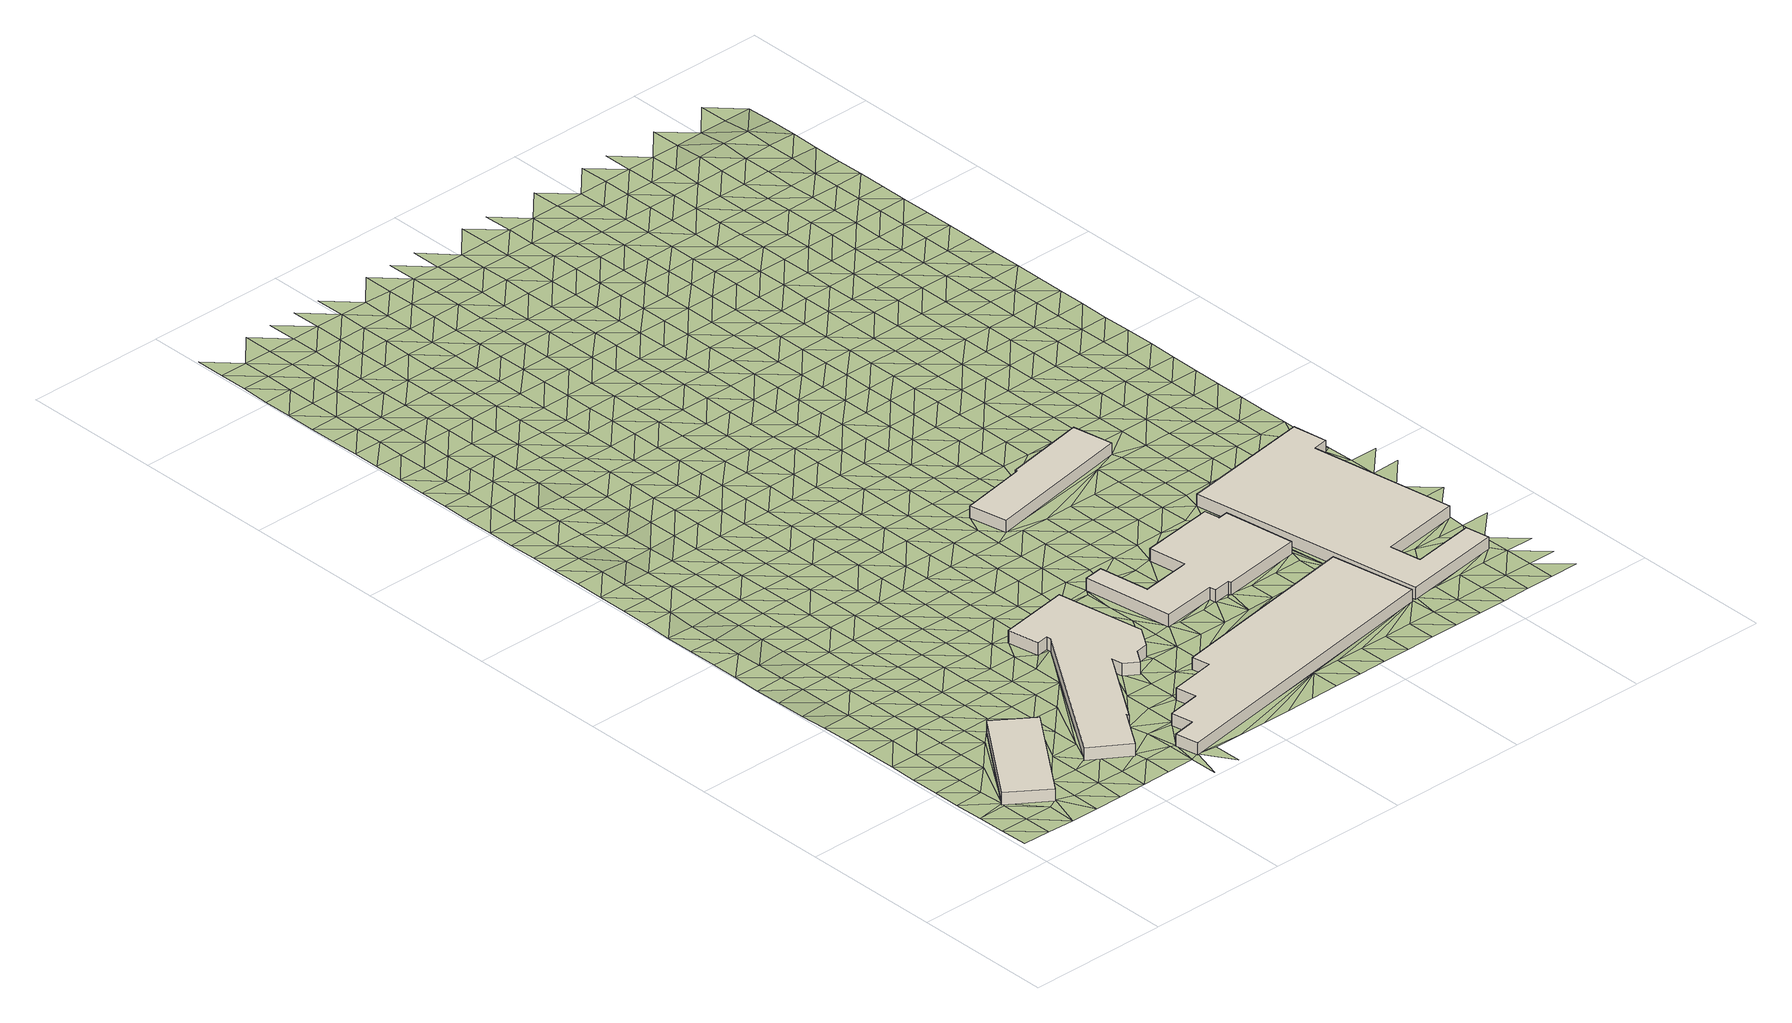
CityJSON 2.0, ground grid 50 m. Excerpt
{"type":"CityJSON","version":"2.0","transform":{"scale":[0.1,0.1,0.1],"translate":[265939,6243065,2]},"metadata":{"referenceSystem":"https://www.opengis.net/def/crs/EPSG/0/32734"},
"CityObjects":{
"building1":{"type":"Building","attributes":{"building":"industrial","building:levels":"1","footprint":{"type":"Polygon"},"plus_code":"C7XCX9XV+X3V","ground_height":3.49,"building_height":4.1,"roof_height":7.59},"geometry":[{"type":"Solid","lod":"1","boundaries":[[[[0,1,2,3]],[[1,4,5,2]],[[4,6,7,5]],[[6,0,3,7]],[[3,2,5,7]],[[6,4,1,0]]]]}]},
"building2":{"type":"Building","attributes":{"building":"industrial","building:levels":"1","footprint":{"type":"Polygon"},"plus_code":"C9XQX9XM+X9X","ground_height":3,"building_height":4.1,"roof_height":7.1},"geometry":[{"type":"Solid","lod":"1","boundaries":[[[[8,9,10,11]],[[9,12,13,10]],[[12,14,15,13]],[[14,16,17,15]],[[16,18,19,17]],[[18,20,21,19]],[[20,22,23,21]],[[22,24,25,23]],[[24,26,27,25]],[[26,28,29,27]],[[28,30,31,29]],[[30,32,33,31]],[[32,34,35,33]],[[34,36,37,35]],[[36,8,11,37]],[[11,10,13,15,17,19,21,23,25,27,29,31,33,35,37]],[[36,34,32,30,28,26,24,22,20,18,16,14,12,9,8]]]]}]},
"building3":{"type":"Building","attributes":{"building":"industrial","building:levels":"1","footprint":{"type":"Polygon"},"plus_code":"CGXMXXX2+XVX","ground_height":3.31,"building_height":4.1,"roof_height":7.41},"geometry":[{"type":"Solid","lod":"1","boundaries":[[[[38,39,40,41]],[[39,42,43,40]],[[42,44,45,43]],[[44,46,47,45]],[[46,48,49,47]],[[48,50,51,49]],[[50,52,53,51]],[[52,54,55,53]],[[54,56,57,55]],[[56,38,41,57]],[[41,40,43,45,47,49,51,53,55,57]],[[56,54,52,50,48,46,44,42,39,38]]]]}]},
"building4":{"type":"Building","attributes":{"building":"industrial","building:levels":"1","footprint":{"type":"Polygon"},"plus_code":"CHXFX5XV+XWW","ground_height":3.07,"building_height":4.1,"roof_height":7.17},"geometry":[{"type":"Solid","lod":"1","boundaries":[[[[58,59,60,61]],[[59,62,63,60]],[[62,64,65,63]],[[64,66,67,65]],[[66,68,69,67]],[[68,70,71,69]],[[70,72,73,71]],[[72,74,75,73]],[[74,76,77,75]],[[76,78,79,77]],[[78,80,81,79]],[[80,82,83,81]],[[82,84,85,83]],[[84,58,61,85]],[[61,60,63,65,67,69,71,73,75,77,79,81,83,85]],[[84,82,80,78,76,74,72,70,68,66,64,62,59,58]]]]}]},
"building5":{"type":"Building","attributes":{"building":"industrial","building:levels":"1","footprint":{"type":"Polygon"},"plus_code":"CHX2XCXM+XMX","ground_height":2.9,"building_height":4.1,"roof_height":7},"geometry":[{"type":"Solid","lod":"1","boundaries":[[[[86,87,88,89]],[[87,90,91,88]],[[90,92,93,91]],[[92,94,95,93]],[[94,96,97,95]],[[96,86,89,97]],[[89,88,91,93,95,97]],[[96,94,92,90,87,86]]]]}]},
"building6":{"type":"Building","attributes":{"building":"industrial","building:levels":"1","footprint":{"type":"Polygon"},"plus_code":"CMXPX6X9+XWW","ground_height":3.15,"building_height":4.1,"roof_height":7.25},"geometry":[{"type":"Solid","lod":"1","boundaries":[[[[98,99,100,101]],[[99,102,103,100]],[[102,104,105,103]],[[104,106,107,105]],[[106,108,109,107]],[[108,110,111,109]],[[110,112,113,111]],[[112,114,115,113]],[[114,116,117,115]],[[116,98,101,117]],[[101,100,103,105,107,109,111,113,115,117]],[[116,114,112,110,108,106,104,102,99,98]]]]}]},
"terrain1":{"type":"TINRelief","geometry":[{"type":"CompositeSurface","lod":"1","boundaries":[[[118,119,120]],[[121,120,122]],[[119,122,120]],[[123,121,124]],[[122,125,121]],[[125,124,121]],[[126,127,123]],[[119,128,122]],[[123,124,126]],[[129,127,130]],[[131,125,122]],[[130,127,126]],[[125,131,124]],[[122,128,131]],[[132,133,129]],[[130,132,129]],[[124,131,134]],[[126,124,135]],[[136,133,137]],[[128,134,131]],[[132,138,133]],[[135,130,126]],[[136,137,139]],[[133,138,137]],[[140,134,128]],[[130,135,132]],[[141,142,139]],[[143,138,132]],[[141,139,137]],[[144,134,140]],[[132,135,143]],[[124,145,135]],[[146,147,142]],[[134,144,148]],[[141,146,142]],[[138,149,137]],[[138,143,150]],[[140,151,144]],[[152,153,147]],[[149,141,137]],[[138,150,149]],[[147,146,152]],[[135,145,143]],[[154,148,144]],[[155,156,153]],[[145,124,157]],[[158,146,141]],[[144,151,154]],[[153,152,155]],[[150,143,145]],[[141,149,158]],[[159,156,160]],[[134,148,6]],[[154,161,148]],[[160,156,155]],[[149,150,162]],[[152,146,163]],[[146,158,164]],[[150,145,162]],[[165,148,161]],[[159,166,167]],[[168,154,151]],[[152,163,155]],[[160,169,159]],[[163,146,164]],[[149,170,158]],[[167,166,171]],[[159,169,166]],[[162,170,149]],[[155,172,160]],[[162,145,157]],[[164,158,173]],[[161,154,174]],[[175,154,168]],[[172,155,163]],[[6,148,165]],[[176,177,171]],[[161,178,165]],[[170,173,158]],[[179,169,160]],[[176,171,166]],[[154,175,174]],[[164,180,163]],[[160,172,179]],[[178,161,174]],[[181,162,157]],[[162,181,170]],[[173,180,164]],[[182,183,177]],[[176,184,177]],[[165,178,185]],[[166,169,186]],[[172,163,187]],[[169,179,188]],[[183,182,189]],[[190,173,170]],[[191,175,168]],[[177,184,182]],[[180,187,163]],[[166,186,176]],[[169,188,186]],[[190,170,181]],[[192,165,185]],[[192,6,165]],[[172,193,179]],[[174,175,194]],[[174,194,178]],[[191,168,195]],[[157,196,181]],[[197,180,173]],[[198,189,199]],[[187,193,172]],[[6,196,157]],[[184,176,200]],[[182,199,189]],[[190,197,173]],[[175,191,194]],[[188,179,201]],[[176,186,200]],[[202,187,180]],[[193,201,179]],[[203,190,181]],[[184,204,182]],[[198,205,206]],[[180,197,202]],[[192,196,6]],[[199,207,198]],[[208,186,188]],[[181,196,203]],[[184,200,204]],[[195,209,191]],[[210,193,187]],[[211,206,205]],[[188,201,208]],[[198,207,205]],[[212,197,190]],[[185,213,192]],[[187,202,210]],[[186,214,200]],[[215,199,182]],[[212,190,203]],[[194,191,216]],[[182,204,217]],[[218,185,178]],[[196,192,213]],[[201,193,219]],[[220,211,221]],[[214,186,208]],[[199,215,207]],[[182,217,215]],[[209,216,191]],[[219,193,210]],[[205,221,211]],[[200,222,204]],[[202,197,223]],[[197,212,224]],[[209,225,226]],[[227,203,196]],[[228,220,229]],[[222,200,214]],[[194,216,230]],[[202,223,210]],[[231,208,201]],[[223,197,224]],[[219,232,201]],[[221,229,220]],[[230,233,194]],[[212,203,227]],[[217,204,234]],[[207,235,205]],[[236,194,233]],[[237,216,209]],[[213,227,196]],[[207,215,238]],[[209,226,237]],[[208,231,214]],[[239,240,228]],[[234,204,222]],[[231,201,232]],[[218,213,185]],[[210,241,219]],[[235,221,205]],[[216,237,230]],[[207,238,235]],[[229,239,228]],[[217,242,215]],[[243,224,212]],[[241,210,223]],[[244,222,214]],[[227,243,212]],[[242,217,234]],[[245,246,226]],[[247,240,248]],[[249,232,219]],[[250,229,221]],[[244,214,231]],[[239,251,240]],[[224,252,223]],[[253,230,237]],[[238,215,254]],[[219,241,249]],[[221,235,250]],[[255,234,222]],[[247,248,256]],[[230,257,233]],[[215,242,254]],[[240,251,248]],[[243,252,224]],[[213,218,227]],[[244,255,222]],[[253,237,258]],[[226,246,259]],[[231,232,260]],[[261,241,223]],[[262,218,178]],[[229,263,239]],[[232,249,264]],[[229,250,265]],[[253,257,230]],[[243,227,218]],[[256,266,267]],[[235,238,268]],[[252,261,223]],[[238,254,269]],[[260,244,231]],[[242,234,270]],[[263,251,239]],[[255,271,234]],[[260,232,264]],[[229,265,263]],[[248,266,256]],[[272,233,257]],[[249,241,273]],[[235,268,250]],[[238,269,268]],[[242,270,254]],[[267,274,275]],[[234,271,270]],[[261,273,241]],[[233,272,276]],[[252,243,277]],[[243,218,278]],[[266,274,267]],[[279,255,244]],[[248,251,280]],[[281,264,249]],[[265,250,282]],[[244,260,283]],[[251,263,284]],[[285,269,254]],[[243,278,277]],[[273,281,249]],[[268,282,250]],[[257,253,286]],[[255,279,271]],[[287,261,252]],[[288,289,275]],[[244,283,279]],[[254,270,285]],[[251,284,280]],[[274,290,275]],[[264,291,260]],[[248,292,266]],[[263,265,293]],[[276,294,233]],[[257,295,272]],[[261,287,273]],[[252,277,287]],[[281,291,264]],[[288,275,290]],[[265,282,293]],[[271,296,270]],[[268,269,297]],[[298,299,289]],[[285,300,269]],[[248,280,292]],[[301,283,260]],[[302,284,263]],[[274,266,303]],[[272,304,276]],[[271,279,296]],[[286,295,257]],[[262,278,218]],[[305,281,273]],[[278,306,277]],[[291,301,260]],[[263,293,302]],[[269,300,297]],[[289,288,298]],[[270,307,285]],[[308,309,299]],[[272,295,304]],[[310,282,268]],[[305,273,287]],[[266,292,303]],[[279,283,311]],[[274,312,290]],[[307,270,296]],[[277,313,287]],[[314,309,308]],[[284,315,280]],[[316,291,281]],[[301,311,283]],[[262,306,278]],[[302,317,284]],[[306,313,277]],[[276,304,318]],[[308,299,298]],[[268,297,310]],[[319,300,285]],[[293,282,320]],[[318,321,276]],[[274,303,312]],[[281,305,316]],[[276,321,294]],[[259,322,226]],[[296,279,323]],[[292,280,315]],[[288,290,324]],[[285,307,319]],[[284,317,315]],[[325,326,314]],[[301,291,327]],[[320,302,293]],[[311,323,279]],[[320,282,310]],[[313,328,287]],[[288,324,298]],[[306,262,329]],[[314,308,325]],[[327,291,316]],[[324,290,312]],[[330,307,296]],[[305,287,331]],[[332,297,300]],[[300,319,333]],[[318,334,321]],[[335,317,302]],[[292,336,303]],[[323,330,296]],[[292,315,337]],[[338,304,295]],[[311,301,339]],[[305,331,316]],[[340,318,304]],[[341,342,326]],[[298,343,308]],[[327,344,301]],[[331,287,328]],[[325,345,326]],[[300,333,332]],[[335,302,320]],[[319,307,346]],[[312,303,336]],[[347,310,297]],[[292,337,336]],[[343,298,324]],[[315,317,348]],[[342,341,349]],[[318,340,334]],[[301,344,339]],[[330,346,307]],[[326,345,341]],[[350,323,311]],[[351,325,308]],[[316,352,327]],[[348,317,335]],[[259,353,322]],[[297,332,347]],[[328,313,354]],[[355,333,319]],[[356,320,310]],[[351,308,343]],[[352,316,331]],[[340,304,338]],[[323,350,330]],[[349,357,358]],[[359,337,315]],[[360,324,312]],[[311,339,350]],[[346,355,319]],[[312,336,361]],[[362,344,327]],[[334,363,364]],[[359,315,348]],[[341,357,349]],[[356,310,347]],[[334,340,363]],[[328,354,331]],[[325,365,345]],[[366,335,320]],[[325,351,367]],[[327,352,362]],[[360,312,361]],[[332,333,368]],[[369,358,370]],[[371,343,324]],[[355,372,333]],[[346,330,373]],[[374,336,337]],[[375,364,363]],[[325,367,365]],[[330,350,376]],[[357,370,358]],[[366,320,356]],[[359,377,337]],[[344,378,339]],[[379,348,335]],[[353,380,322]],[[38,340,338]],[[381,352,331]],[[341,345,382]],[[343,371,351]],[[332,368,347]],[[313,28,354]],[[344,362,383]],[[333,372,368]],[[324,360,371]],[[374,361,336]],[[330,376,373]],[[354,381,331]],[[337,377,374]],[[339,378,350]],[[384,355,346]],[[348,379,359]],[[382,357,341]],[[344,383,378]],[[340,38,385]],[[379,335,366]],[[345,365,382]],[[363,340,386]],[[362,352,387]],[[347,388,356]],[[351,389,367]],[[355,384,372]],[[375,363,386]],[[346,373,384]],[[351,371,390]],[[381,387,352]],[[388,347,368]],[[376,350,391]],[[392,370,357]],[[377,359,393]],[[360,361,394]],[[340,385,386]],[[395,361,374]],[[365,367,389]],[[396,383,362]],[[356,397,366]],[[391,350,378]],[[351,390,389]],[[359,379,393]],[[357,382,392]],[[386,398,375]],[[380,399,322]],[[28,381,354]],[[360,394,371]],[[387,396,362]],[[394,361,395]],[[397,356,388]],[[376,400,373]],[[374,377,401]],[[372,402,368]],[[372,384,403]],[[366,404,379]],[[400,376,391]],[[370,392,405]],[[377,393,401]],[[378,383,406]],[[382,365,407]],[[408,390,371]],[[396,409,383]],[[365,389,410]],[[404,366,397]],[[372,403,402]],[[386,411,398]],[[28,398,412]],[[373,413,384]],[[387,381,414]],[[381,28,415]],[[368,416,388]],[[370,405,417]],[[408,371,394]],[[379,418,393]],[[382,407,392]],[[419,395,374]],[[383,409,406]],[[413,373,400]],[[365,410,407]],[[374,401,420]],[[421,412,398]],[[411,421,398]],[[422,391,378]],[[385,423,386]],[[418,379,404]],[[381,415,414]],[[399,424,322]],[[368,402,416]],[[425,389,390]],[[403,384,426]],[[427,396,387]],[[428,397,388]],[[374,420,419]],[[408,429,390]],[[411,386,430]],[[405,392,431]],[[393,432,401]],[[433,394,395]],[[378,406,422]],[[426,384,413]],[[28,412,434]],[[425,410,389]],[[396,427,409]],[[435,400,391]],[[412,421,436]],[[390,429,425]],[[432,393,418]],[[407,431,392]],[[387,414,427]],[[437,226,322]],[[388,416,428]],[[430,421,411]],[[430,386,423]],[[438,404,397]],[[394,433,408]],[[433,395,419]],[[439,415,28]],[[400,435,413]],[[420,401,440]],[[417,405,441]],[[403,442,402]],[[435,391,422]],[[436,434,412]],[[403,426,443]],[[421,430,436]],[[404,438,418]],[[405,431,441]],[[440,401,432]],[[397,428,438]],[[423,385,444]],[[445,406,409]],[[74,28,434]],[[424,446,322]],[[447,407,410]],[[429,408,448]],[[416,402,442]],[[409,427,449]],[[450,410,425]],[[403,443,442]],[[439,28,74]],[[426,413,451]],[[420,452,419]],[[453,414,415]],[[454,430,423]],[[436,430,74]],[[408,433,448]],[[406,445,422]],[[409,449,445]],[[451,413,435]],[[436,74,434]],[[410,450,447]],[[452,420,440]],[[425,429,455]],[[432,418,456]],[[457,431,407]],[[414,453,427]],[[418,438,458]],[[459,385,38]],[[415,439,453]],[[460,443,426]],[[419,461,433]],[[428,416,462]],[[322,446,463]],[[429,448,455]],[[416,442,464]],[[454,423,444]],[[422,465,435]],[[451,460,426]],[[418,458,456]],[[407,447,457]],[[461,419,452]],[[449,427,466]],[[441,431,467]],[[432,468,440]],[[428,462,438]],[[465,422,445]],[[469,444,385]],[[416,464,462]],[[470,450,425]],[[433,471,448]],[[425,455,472]],[[466,427,453]],[[439,74,72]],[[430,454,473]],[[474,451,435]],[[467,475,441]],[[442,443,476]],[[467,431,457]],[[460,477,443]],[[432,456,468]],[[471,433,461]],[[449,478,445]],[[479,458,438]],[[452,440,480]],[[444,481,454]],[[425,472,470]],[[474,435,465]],[[482,463,446]],[[483,453,439]],[[484,447,450]],[[448,485,455]],[[476,464,442]],[[478,449,466]],[[479,438,462]],[[443,477,476]],[[439,72,483]],[[486,487,72]],[[440,468,480]],[[448,471,485]],[[488,465,445]],[[489,460,451]],[[452,490,461]],[[451,474,491]],[[473,454,481]],[[450,470,484]],[[472,455,492]],[[493,469,385]],[[458,494,456]],[[495,457,447]],[[445,478,488]],[[479,496,458]],[[486,497,487]],[[460,489,477]],[[498,466,453]],[[499,462,464]],[[451,491,489]],[[500,463,482]],[[492,455,485]],[[452,480,490]],[[453,483,501]],[[502,464,476]],[[444,503,481]],[[474,465,504]],[[468,456,494]],[[471,461,505]],[[458,496,494]],[[447,484,495]],[[72,487,506]],[[472,507,470]],[[508,467,457]],[[462,499,479]],[[504,465,488]],[[453,501,498]],[[464,502,499]],[[478,466,509]],[[503,444,469]],[[507,472,492]],[[461,490,505]],[[72,510,483]],[[478,511,488]],[[503,473,481]],[[512,467,508]],[[477,513,476]],[[471,514,485]],[[497,506,487]],[[508,457,495]],[[477,489,515]],[[497,486,516]],[[517,491,474]],[[470,518,484]],[[496,479,519]],[[468,520,480]],[[504,521,474]],[[509,466,498]],[[468,494,522]],[[437,322,463]],[[385,459,493]],[[523,500,482]],[[501,483,510]],[[510,72,506]],[[509,511,478]],[[96,504,488]],[[518,470,507]],[[96,488,511]],[[477,515,513]],[[479,499,519]],[[471,505,514]],[[491,517,489]],[[524,492,485]],[[490,480,520]],[[525,502,476]],[[526,503,469]],[[474,521,517]],[[468,522,520]],[[527,494,496]],[[484,528,495]],[[503,526,529]],[[501,530,498]],[[502,525,499]],[[527,496,519]],[[469,531,526]],[[528,484,518]],[[485,514,524]],[[476,513,525]],[[532,507,492]],[[515,489,533]],[[497,534,506]],[[523,535,500]],[[530,501,510]],[[536,504,96]],[[504,536,521]],[[495,537,508]],[[522,494,538]],[[531,529,526]],[[490,539,505]],[[533,489,517]],[[490,520,540]],[[493,531,469]],[[516,534,497]],[[38,541,459]],[[507,532,518]],[[498,542,509]],[[519,499,543]],[[510,506,534]],[[463,500,437]],[[492,524,532]],[[538,494,527]],[[495,528,537]],[[511,509,544]],[[514,505,539]],[[530,542,498]],[[490,540,539]],[[499,525,543]],[[545,517,521]],[[546,508,547]],[[548,520,522]],[[513,515,549]],[[515,533,550]],[[521,536,545]],[[547,508,537]],[[548,522,538]],[[551,527,519]],[[493,552,531]],[[535,523,553]],[[530,510,554]],[[528,518,555]],[[513,549,525]],[[544,509,542]],[[518,532,556]],[[543,557,519]],[[534,554,510]],[[515,550,549]],[[517,558,533]],[[524,514,559]],[[560,540,520]],[[536,96,561]],[[514,539,562]],[[517,545,558]],[[551,519,557]],[[518,556,555]],[[560,520,548]],[[437,500,535]],[[524,559,532]],[[563,538,527]],[[528,564,537]],[[565,542,530]],[[543,525,566]],[[514,562,559]],[[567,550,533]],[[568,535,553]],[[530,554,565]],[[566,525,549]],[[493,459,552]],[[536,561,545]],[[540,569,539]],[[533,558,567]],[[527,551,563]],[[528,555,564]],[[560,570,540]],[[571,556,532]],[[572,544,542]],[[547,537,573]],[[574,548,538]],[[575,557,543]],[[96,576,561]],[[577,554,534]],[[569,562,539]],[[571,532,559]],[[542,565,572]],[[540,570,569]],[[575,543,566]],[[558,545,578]],[[548,574,560]],[[550,579,549]],[[537,564,573]],[[567,580,550]],[[574,538,563]],[[531,552,581]],[[552,459,582]],[[545,561,578]],[[437,535,568]],[[551,557,583]],[[584,568,553]],[[556,585,555]],[[544,572,586]],[[571,587,556]],[[588,557,575]],[[550,580,579]],[[589,567,558]],[[511,544,590]],[[591,559,562]],[[570,560,592]],[[565,554,593]],[[594,566,549]],[[547,573,595]],[[596,562,569]],[[551,583,563]],[[564,555,585]],[[589,558,578]],[[583,557,588]],[[556,587,585]],[[560,574,592]],[[559,591,571]],[[565,593,572]],[[593,554,577]],[[562,596,591]],[[549,579,594]],[[597,578,561]],[[598,575,566]],[[599,568,584]],[[600,577,534]],[[552,582,581]],[[582,459,601]],[[567,602,580]],[[563,603,574]],[[569,570,604]],[[567,589,605]],[[570,592,606]],[[561,576,597]],[[587,571,607]],[[586,572,608]],[[609,573,564]],[[568,599,437]],[[603,563,583]],[[564,585,610]],[[594,598,566]],[[611,588,575]],[[571,591,607]],[[567,605,602]],[[593,608,572]],[[570,606,604]],[[589,578,612]],[[574,613,592]],[[573,609,595]],[[579,580,614]],[[615,596,569]],[[564,610,609]],[[612,578,597]],[[601,459,541]],[[544,586,590]],[[616,585,587]],[[601,617,582]],[[613,574,603]],[[575,598,611]],[[618,583,588]],[[584,619,599]],[[596,615,591]],[[579,614,594]],[[608,620,586]],[[616,587,607]],[[580,602,614]],[[569,604,615]],[[621,437,599]],[[606,592,622]],[[623,593,577]],[[617,581,582]],[[589,624,605]],[[625,437,621]],[[610,585,626]],[[612,627,589]],[[618,588,611]],[[622,592,613]],[[625,541,437]],[[600,628,577]],[[607,591,629]],[[630,603,583]],[[593,623,608]],[[541,617,601]],[[625,621,541]],[[623,577,628]],[[626,585,616]],[[621,599,631]],[[602,605,624]],[[598,594,632]],[[589,627,624]],[[619,631,599]],[[591,615,629]],[[614,633,594]],[[617,541,581]],[[634,609,610]],[[603,630,613]],[[597,635,612]],[[606,636,604]],[[583,618,630]],[[590,87,511]],[[637,606,622]],[[620,590,586]],[[638,620,608]],[[598,632,611]],[[634,610,626]],[[632,594,633]],[[621,639,541]],[[640,616,607]],[[541,641,581]],[[604,636,615]],[[629,642,607]],[[608,623,638]],[[606,637,636]],[[631,643,621]],[[644,645,609]],[[614,602,646]],[[647,600,648]],[[602,624,649]],[[641,647,581]],[[612,650,627]],[[622,613,651]],[[541,639,641]],[[640,607,642]],[[644,609,634]],[[613,630,652]],[[653,628,600]],[[628,653,623]],[[618,611,654]],[[655,631,619]],[[656,626,616]],[[629,615,657]],[[647,639,600]],[[639,621,653]],[[620,638,658]],[[632,659,611]],[[602,649,646]],[[647,641,639]],[[660,633,614]],[[612,635,650]],[[613,652,651]],[[657,615,636]],[[653,600,639]],[[661,624,627]],[[618,654,630]],[[662,637,622]],[[620,658,590]],[[616,640,656]],[[654,611,659]],[[663,642,629]],[[664,634,626]],[[623,665,638]],[[614,646,660]],[[597,666,635]],[[661,649,624]],[[643,631,667]],[[668,632,633]],[[665,623,653]],[[627,650,661]],[[631,655,669]],[[663,629,657]],[[622,651,662]],[[644,634,664]],[[652,630,670]],[[636,637,671]],[[664,626,656]],[[658,638,672]],[[667,631,669]],[[670,630,654]],[[668,633,660]],[[640,642,673]],[[674,659,632]],[[675,642,663]],[[672,638,665]],[[637,662,671]],[[650,635,676]],[[652,677,651]],[[678,679,644]],[[649,680,646]],[[681,657,636]],[[682,649,661]],[[683,621,643]],[[590,658,684]],[[640,673,656]],[[673,642,675]],[[644,664,678]],[[677,652,670]],[[632,668,674]],[[685,654,659]],[[686,669,655]],[[672,684,658]],[[649,682,680]],[[636,671,681]],[[687,665,653]],[[661,650,688]],[[689,663,657]],[[651,690,662]],[[691,660,646]],[[692,693,694]],[[656,695,664]],[[676,635,666]],[[688,650,676]],[[685,659,674]],[[677,690,651]],[[667,669,696]],[[697,670,654]],[[665,687,672]],[[684,698,590]],[[695,656,673]],[[681,689,657]],[[646,680,691]],[[699,675,663]],[[590,698,87]],[[700,668,660]],[[686,696,669]],[[667,683,643]],[[701,678,664]],[[702,682,661]],[[662,703,671]],[[661,688,704]],[[654,685,697]],[[690,705,662]],[[684,672,706]],[[707,677,670]],[[663,689,699]],[[701,664,695]],[[700,660,691]],[[708,673,675]],[[709,674,668]],[[671,703,681]],[[661,704,702]],[[696,710,667]],[[687,706,672]],[[662,705,703]],[[653,711,687]],[[688,676,712]],[[677,707,690]],[[680,682,713]],[[707,670,697]],[[666,712,676]],[[698,684,714]],[[666,87,715]],[[693,716,694]],[[708,675,699]],[[678,701,717]],[[668,700,709]],[[718,685,674]],[[719,696,686]],[[720,695,673]],[[680,713,691]],[[684,706,714]],[[682,702,713]],[[698,721,87]],[[722,704,688]],[[689,681,723]],[[724,705,690]],[[715,712,666]],[[667,710,683]],[[678,717,725]],[[703,726,681]],[[685,718,697]],[[695,720,701]],[[722,688,712]],[[718,674,709]],[[727,692,694]],[[673,708,720]],[[690,707,724]],[[715,87,728]],[[689,723,699]],[[691,729,700]],[[698,714,721]],[[723,681,726]],[[702,704,730]],[[696,731,710]],[[706,687,732]],[[733,711,653]],[[696,719,734]],[[729,691,713]],[[728,712,715]],[[697,735,707]],[[703,705,736]],[[721,728,87]],[[722,730,704]],[[705,724,737]],[[716,738,694]],[[706,732,714]],[[701,739,717]],[[700,740,709]],[[696,734,731]],[[718,735,697]],[[701,720,741]],[[711,732,687]],[[708,699,742]],[[723,743,699]],[[705,737,736]],[[740,700,729]],[[731,683,710]],[[722,712,744]],[[724,707,745]],[[725,717,739]],[[702,746,713]],[[747,726,703]],[[701,741,739]],[[748,702,730]],[[738,727,694]],[[749,721,714]],[[709,750,718]],[[708,742,720]],[[742,699,743]],[[744,712,728]],[[735,745,707]],[[751,734,719]],[[749,714,732]],[[750,709,740]],[[702,748,746]],[[703,736,747]],[[752,730,722]],[[753,723,726]],[[754,737,724]],[[755,729,713]],[[756,735,718]],[[757,741,720]],[[722,744,752]],[[716,683,758]],[[683,731,758]],[[738,716,759]],[[745,754,724]],[[733,653,116]],[[728,721,760]],[[731,734,761]],[[729,755,740]],[[749,762,721]],[[756,718,750]],[[757,720,742]],[[753,726,747]],[[713,746,755]],[[763,743,723]],[[764,748,730]],[[765,732,711]],[[758,759,716]],[[760,744,728]],[[727,738,759]],[[736,737,766]],[[721,762,760]],[[730,752,764]],[[754,767,737]],[[732,765,749]],[[768,739,741]],[[769,758,731]],[[735,770,745]],[[771,750,740]],[[723,753,763]],[[735,756,772]],[[757,773,741]],[[765,711,733]],[[774,742,743]],[[737,767,766]],[[771,740,755]],[[768,775,739]],[[746,748,776]],[[777,747,736]],[[741,773,768]],[[748,764,778]],[[735,772,770]],[[762,749,779]],[[752,744,780]],[[781,756,750]],[[742,774,757]],[[754,745,782]],[[774,743,763]],[[783,744,760]],[[759,758,784]],[[746,776,755]],[[749,765,779]],[[750,771,781]],[[748,778,776]],[[736,766,777]],[[752,780,764]],[[785,753,747]],[[780,744,783]],[[745,770,782]],[[786,760,762]],[[773,757,787]],[[754,788,767]],[[112,727,789]],[[756,790,772]],[[762,779,786]],[[756,781,791]],[[785,747,777]],[[757,774,787]],[[792,112,789]],[[793,763,753]],[[778,764,794]],[[765,733,795]],[[771,755,796]],[[754,782,788]],[[776,797,755]],[[768,773,798]],[[770,772,790]],[[766,767,799]],[[780,794,764]],[[756,791,790]],[[112,792,800]],[[789,801,792]],[[774,763,793]],[[802,783,760]],[[779,765,795]],[[771,796,781]],[[760,786,803]],[[753,785,793]],[[773,787,798]],[[796,755,797]],[[766,799,777]],[[767,788,799]],[[804,112,800]],[[801,800,792]],[[778,805,776]],[[760,803,802]],[[795,733,116]],[[794,806,778]],[[786,779,807]],[[808,780,783]],[[791,781,809]],[[787,774,810]],[[770,811,782]],[[768,798,812]],[[770,790,813]],[[804,814,112]],[[777,815,785]],[[795,807,779]],[[774,793,810]],[[796,809,781]],[[778,806,805]],[[112,814,816]],[[780,808,794]],[[788,782,811]],[[776,817,797]],[[808,783,802]],[[770,813,811]],[[768,812,818]],[[815,777,799]],[[819,803,786]],[[804,800,820]],[[798,787,821]],[[785,822,793]],[[791,823,790]],[[807,819,786]],[[809,824,791]],[[810,821,787]],[[776,805,817]],[[825,816,814]],[[826,806,794]],[[827,796,797]],[[816,825,116]],[[822,785,815]],[[802,803,828]],[[804,829,814]],[[830,812,798]],[[823,813,790]],[[799,788,831]],[[794,808,826]],[[791,824,823]],[[788,811,832]],[[810,793,833]],[[795,116,834]],[[834,807,795]],[[796,827,809]],[[819,828,803]],[[835,116,825]],[[821,830,798]],[[827,797,817]],[[833,793,822]],[[788,832,831]],[[808,802,836]],[[818,812,837]],[[838,805,806]],[[839,815,799]],[[835,834,116]],[[806,826,840]],[[841,824,809]],[[811,813,842]],[[828,836,802]],[[830,837,812]],[[823,843,813]],[[819,807,844]],[[821,810,845]],[[815,839,822]],[[817,805,838]],[[807,834,846]],[[847,810,833]],[[806,840,838]],[[809,827,841]],[[799,831,839]],[[826,808,848]],[[842,832,811]],[[813,843,842]],[[807,846,844]],[[836,848,808]],[[810,847,845]],[[819,849,828]],[[821,850,830]],[[823,824,851]],[[827,817,852]],[[824,841,853]],[[833,822,854]],[[855,840,826]],[[822,839,856]],[[838,852,817]],[[823,851,843]],[[832,857,831]],[[819,844,849]],[[848,855,826]],[[824,853,851]],[[821,845,850]],[[858,832,842]],[[836,828,859]],[[837,830,860]],[[841,827,861]],[[822,856,854]],[[862,847,833]],[[831,857,839]],[[832,858,857]],[[852,861,827]],[[842,843,863]],[[838,840,864]],[[828,849,859]],[[830,850,860]],[[855,865,840]],[[836,866,848]],[[867,853,841]],[[833,854,862]],[[863,843,851]],[[847,868,845]],[[856,839,869]],[[864,852,838]],[[861,867,841]],[[840,865,864]],[[836,859,866]],[[837,860,870]],[[869,839,857]],[[855,848,871]],[[850,845,868]],[[872,858,842]],[[847,862,868]],[[842,863,873]],[[856,874,854]],[[853,875,851]],[[867,876,853]],[[877,861,852]],[[848,866,871]],[[874,856,869]],[[842,873,872]],[[878,852,864]],[[855,879,865]],[[863,851,875]],[[857,858,880]],[[853,876,875]],[[854,881,862]],[[850,882,860]],[[850,868,883]],[[852,878,877]],[[884,867,861]],[[874,881,854]],[[855,871,879]],[[858,872,880]],[[885,873,863]],[[870,860,882]],[[865,886,864]],[[887,869,857]],[[850,883,882]],[[867,884,876]],[[885,863,875]],[[861,877,884]],[[862,888,868]],[[881,889,862]],[[865,879,886]],[[857,880,887]],[[890,874,869]],[[872,873,891]],[[892,878,864]],[[893,875,876]],[[888,883,868]],[[862,889,888]],[[885,891,873]],[[874,890,881]],[[893,876,884]],[[890,869,887]],[[864,886,892]],[[877,878,894]],[[885,875,895]],[[880,872,896]],[[891,897,872]],[[898,889,881]],[[899,882,883]],[[877,894,884]],[[895,875,893]],[[900,883,888]],[[878,892,894]],[[880,896,887]],[[881,890,898]],[[872,897,896]],[[899,901,882]],[[883,900,899]],[[891,885,902]],[[885,895,903]],[[904,893,884]],[[888,889,905]],[[887,906,890]],[[889,898,907]],[[894,908,884]],[[885,903,902]],[[896,906,887]],[[893,904,895]],[[891,909,897]],[[904,884,908]],[[889,907,905]],[[890,910,898]],[[911,900,888]],[[906,910,890]],[[891,902,909]],[[912,903,895]],[[896,897,913]],[[888,905,911]],[[907,898,914]],[[900,915,899]],[[895,904,912]],[[910,914,898]],[[897,909,913]],[[896,916,906]],[[900,911,915]],[[903,917,902]],[[912,918,903]],[[905,907,919]],[[914,920,907]],[[896,913,916]],[[921,910,906]],[[909,902,917]],[[903,918,917]],[[899,915,922]],[[905,919,911]],[[907,920,919]],[[906,916,921]],[[923,914,910]],[[911,924,915]],[[909,925,913]],[[909,917,926]],[[914,923,920]],[[910,921,923]],[[919,924,911]],[[916,913,925]],[[909,926,925]],[[922,915,927]],[[928,919,920]],[[915,924,927]],[[928,920,923]],[[921,916,929]],[[916,925,930]],[[919,931,924]],[[921,929,923]],[[931,919,928]],[[916,930,929]],[[932,927,924]],[[932,924,931]],[[933,928,923]],[[929,934,923]],[[933,923,934]],[[927,932,935]],[[936,931,928]],[[927,935,937]],[[931,936,932]],[[928,933,936]],[[932,938,935]],[[932,936,939]],[[937,935,938]],[[932,939,938]]]}]}
},
"vertices":[
[348,641,11],[107,314,11],[107,314,56],[348,641,56],[240,218,11],[240,218,56],[480,545,11],[480,545,56],
[466,330,5],[598,244,5],[598,244,51],[466,330,51],[688,380,5],[688,380,51],[690,370,5],[690,370,51],[868,639,5],[868,639,51],[874,598,5],[874,598,51],[921,568,5],[921,568,51],[953,617,5],[953,617,51],[998,624,5],[998,624,51],[1047,699,5],[1047,699,51],[996,1013,5],[996,1013,51],[746,972,5],[746,972,51],[765,858,5],[765,858,51],[806,864,5],[806,864,51],[808,849,5],[808,849,51],
[1051,474,10],[1062,411,10],[1062,411,54],[1051,474,54],[899,383,10],[899,383,54],[911,308,10],[911,308,54],[791,288,10],[791,288,54],[804,208,10],[804,208,54],[721,194,10],[721,194,54],[736,111,10],[736,111,54],[1803,294,10],[1803,294,54],[1751,594,10],[1751,594,54],
[1718,744,7],[1682,999,7],[1682,999,52],[1718,744,52],[1648,994,7],[1648,994,52],[1639,1050,7],[1639,1050,52],[1374,1012,7],[1374,1012,52],[1393,876,7],[1393,876,52],[1213,850,7],[1213,850,52],[1187,1032,7],[1187,1032,52],[1118,1023,7],[1118,1023,52],[1164,701,7],[1164,701,52],[1360,728,7],[1360,728,52],[1363,704,7],[1363,704,52],[1424,713,7],[1424,713,52],[1426,702,7],[1426,702,52],
[1160,1428,7],[1694,1527,7],[1694,1527,50],[1160,1428,50],[1668,1671,7],[1668,1671,50],[1374,1616,7],[1374,1616,50],[1375,1609,7],[1375,1609,50],[1134,1564,7],[1134,1564,50],
[1687,1137,8],[1820,298,8],[1820,298,52],[1687,1137,52],[2177,354,8],[2177,354,52],[2163,439,8],[2163,439,52],[1937,404,8],[1937,404,52],[1919,517,8],[1919,517,52],[2208,563,8],[2208,563,52],[2127,1080,8],[2127,1080,52],[2181,1089,8],[2181,1089,52],[2162,1212,8],[2162,1212,52],
[3,100,17],[103,100,16],[3,200,16],[3,300,14],[103,200,16],[3,405,12],[107,314,15],[103,300,15],[103,405,14],[3,500,12],[203,100,12],[3,600,12],[103,500,13],[203,200,15],[103,600,13],[3,695,13],[240,218,15],[203,500,14],[3,800,13],[103,800,13],[103,695,13],[3,900,13],[303,100,10],[103,900,12],[3,1000,11],[203,600,13],[303,200,13],[303,600,13],[103,1000,11],[3,1100,5],[303,300,15],[203,800,13],[203,695,13],[403,100,10],[103,1100,10],[3,1205,3],[403,200,13],[103,1205,9],[3,1300,3],[348,641,13],[203,900,12],[3,1400,4],[103,1300,6],[403,300,14],[303,695,12],[203,1100,10],[203,1000,11],[403,405,13],[103,1495,1],[3,1495,4],[503,100,11],[103,1400,3],[303,800,12],[3,1600,4],[203,1205,10],[303,900,11],[503,300,12],[503,200,11],[103,1600,1],[3,1700,4],[466,330,12],[203,1300,10],[303,1000,10],[403,695,11],[103,1800,6],[3,1800,6],[103,1700,0],[503,405,12],[203,1495,9],[303,1100,8],[203,1400,10],[3,1900,8],[403,800,11],[603,200,12],[503,500,12],[303,1205,9],[598,244,12],[603,100,13],[503,600,12],[403,900,10],[3,2005,8],[103,1900,8],[203,1600,9],[303,1300,9],[403,1000,10],[503,695,11],[203,1700,8],[103,2105,8],[3,2105,9],[103,2005,8],[303,1400,10],[703,100,14],[403,1100,8],[3,2210,9],[503,800,11],[603,600,10],[303,1495,10],[203,1900,9],[703,200,13],[203,1800,9],[703,695,10],[403,1205,8],[3,2305,8],[103,2210,8],[303,1600,10],[503,1000,9],[503,900,9],[703,0,15],[736,111,14],[603,695,10],[3,2405,7],[103,2305,8],[703,300,11],[403,1400,9],[403,1300,9],[690,370,10],[303,1700,10],[203,2105,3],[688,380,10],[721,194,13],[203,2005,8],[103,2405,7],[3,2500,7],[503,1100,7],[303,1800,10],[603,800,10],[403,1495,10],[804,0,15],[804,100,14],[3,2605,6],[103,2605,7],[503,1205,8],[203,2210,3],[103,2500,7],[603,900,7],[791,288,11],[303,1900,9],[403,1600,10],[3,2705,8],[804,300,11],[804,208,13],[904,100,14],[503,1400,8],[603,1000,7],[808,849,10],[203,2405,7],[503,1300,8],[203,2305,5],[103,2705,8],[3,2805,7],[303,2105,4],[303,2005,8],[403,1800,8],[403,1700,9],[804,405,10],[603,1100,7],[103,2805,6],[3,2905,7],[804,500,10],[703,900,7],[703,800,10],[503,1600,8],[203,2605,8],[603,1205,7],[303,2210,1],[503,1495,8],[203,2500,7],[403,1900,8],[911,308,12],[703,1000,6],[103,3010,5],[3,3010,6],[103,2905,5],[603,1300,9],[203,2705,8],[303,2305,1],[868,639,10],[899,383,11],[503,1700,8],[403,2105,7],[103,3105,6],[3,3105,6],[403,2005,8],[603,1400,9],[303,2405,3],[203,2805,6],[904,405,11],[703,1100,7],[765,858,7],[503,1800,7],[103,3205,4],[3,3205,5],[403,2210,7],[603,1495,9],[203,2905,5],[746,972,6],[3,3300,4],[303,2605,7],[703,1205,6],[303,2500,3],[904,500,10],[503,1900,7],[403,2305,6],[874,598,10],[1304,200,15],[603,1600,9],[203,3010,5],[103,3300,4],[3,3405,4],[703,1300,8],[804,1000,6],[806,864,7],[603,1700,8],[804,1100,7],[503,2105,9],[503,2005,8],[921,568,10],[403,2405,7],[303,2805,7],[303,2705,8],[1062,411,11],[703,1495,9],[1004,500,10],[103,3505,5],[3,3505,5],[203,3105,5],[703,1400,10],[103,3405,4],[603,1800,8],[503,2210,8],[403,2500,7],[3,3605,7],[703,1600,9],[203,3205,4],[804,1205,6],[1004,100,14],[904,1000,5],[603,1900,8],[503,2305,6],[103,3605,7],[3,3705,7],[403,2605,8],[303,3010,5],[303,2905,5],[804,1300,8],[1004,600,10],[953,617,10],[203,3405,4],[503,2405,7],[203,3300,4],[603,2105,9],[3,3810,7],[103,3705,7],[303,3105,6],[603,2005,9],[703,1800,8],[403,2805,7],[998,624,10],[703,1700,8],[403,2705,8],[804,1495,9],[503,2500,7],[1104,100,14],[904,1100,6],[203,3505,5],[804,1400,10],[703,1900,9],[1104,500,10],[1104,600,10],[904,1205,6],[603,2210,9],[303,3300,4],[303,3205,4],[804,1600,9],[203,3605,7],[503,2605,7],[403,3010,5],[403,2905,5],[904,1300,7],[603,2305,7],[1047,699,9],[1204,100,14],[804,1700,8],[503,2705,7],[703,2105,9],[703,2005,9],[603,2405,6],[203,3705,7],[904,1495,7],[303,3505,5],[403,3105,6],[904,1400,8],[303,3405,4],[1104,695,9],[1004,1000,5],[804,1800,8],[1004,1205,6],[1004,1100,6],[703,2210,9],[203,3810,7],[603,2500,6],[503,2905,5],[503,2805,6],[1104,800,9],[904,1600,7],[1204,600,10],[1304,100,16],[403,3300,5],[804,1900,9],[1004,1300,6],[703,2305,6],[403,3205,5],[1164,701,10],[303,3605,7],[603,2605,7],[503,3010,5],[1104,1000,7],[904,1700,7],[1104,900,8],[1803,294,15],[703,2405,6],[1104,1100,6],[603,2705,7],[303,3705,7],[804,2105,9],[804,2005,9],[1304,600,10],[1004,1495,6],[1404,100,16],[403,3505,5],[503,3105,6],[1004,1400,7],[403,3405,5],[904,1800,8],[603,2805,6],[1104,1205,6],[1204,695,10],[503,3205,5],[703,2605,7],[403,3605,7],[703,2500,6],[1605,600,12],[904,1900,9],[603,2905,4],[804,2305,6],[1404,200,16],[804,2210,9],[1004,1600,6],[1104,1300,6],[403,3705,8],[703,2705,7],[1404,600,10],[503,3405,5],[603,3010,5],[503,3300,5],[1360,728,10],[1004,1700,6],[303,3810,7],[904,2105,9],[904,2005,9],[1104,1400,7],[804,2405,6],[703,2805,6],[1304,695,10],[1504,100,16],[1204,1100,6],[503,3505,6],[603,3105,5],[1213,850,10],[1204,1000,7],[1104,1495,7],[1004,1900,10],[703,2905,5],[1004,1800,8],[603,3205,5],[1504,600,12],[804,2605,7],[503,3605,7],[804,2500,6],[1304,900,10],[1204,1300,6],[904,2305,6],[1504,200,16],[1204,1205,6],[904,2210,9],[1363,704,10],[1104,1600,7],[703,3010,5],[1304,1000,9],[603,3300,5],[503,3705,8],[1204,1400,8],[1304,1100,7],[1160,1428,8],[403,3810,8],[1004,2105,9],[703,3105,5],[1004,2005,9],[1393,876,10],[1104,1800,8],[603,3405,5],[904,2405,6],[804,2805,6],[1104,1700,6],[804,2705,7],[1605,100,16],[703,3205,5],[1004,2210,9],[1404,695,10],[904,2500,6],[603,3505,6],[1424,713,10],[1304,1205,6],[1426,702,10],[703,3300,5],[1104,1900,9],[1374,1012,9],[1605,200,16],[1204,1600,8],[603,3605,7],[904,2605,6],[804,3010,5],[804,2905,5],[1751,594,12],[1304,1300,6],[1004,2305,6],[1304,1400,6],[1204,1700,6],[503,3810,8],[603,3705,7],[904,2705,7],[1104,2105,9],[1104,2005,9],[1004,2500,5],[1504,695,11],[1705,100,16],[1404,1100,8],[703,3505,6],[703,3405,5],[1004,2405,5],[1204,1800,8],[804,3205,5],[904,2805,7],[1304,1600,9],[804,3105,5],[1004,2605,6],[703,3605,5],[1404,1205,6],[1104,2210,8],[1204,1900,9],[1705,200,16],[904,3010,5],[904,2905,6],[804,3300,5],[1404,1300,6],[703,3705,4],[1004,2705,7],[1104,2305,6],[1375,1609,10],[1504,1100,9],[1304,1700,9],[1204,2105,8],[1204,2005,8],[1718,744,12],[1605,695,12],[1104,2500,5],[1805,100,16],[804,3505,6],[1404,1400,6],[804,3405,5],[1104,2405,5],[1304,1800,7],[1605,1495,7],[904,3205,5],[1004,2805,7],[1504,1205,7],[1204,2210,8],[703,3810,4],[904,3105,5],[1374,1616,10],[1204,2305,6],[1805,200,16],[1639,1050,10],[1705,600,12],[1304,2005,7],[1104,2605,6],[1004,3010,5],[1304,1900,7],[1004,2905,6],[904,3300,5],[1504,1300,7],[804,3705,4],[804,3605,5],[1204,2405,5],[1404,1700,10],[1104,2705,7],[1304,2105,7],[1004,3105,5],[904,3405,5],[1705,695,12],[1204,2500,5],[1905,100,16],[1504,1400,7],[1820,298,15],[1104,2805,7],[1605,1205,7],[1404,1900,7],[1805,300,15],[904,3505,6],[1404,1800,7],[1605,1100,9],[1004,3205,5],[1204,2605,5],[1905,200,16],[1304,2305,7],[1304,2210,7],[904,3605,5],[1504,1700,8],[1104,3010,5],[1104,2905,6],[1605,1300,7],[1705,1000,10],[1004,3405,6],[1705,900,11],[1004,3300,6],[1905,300,15],[904,3705,3],[804,3810,4],[1404,2105,7],[1682,999,10],[1648,994,10],[1404,2005,7],[1504,1800,8],[1204,2805,6],[1204,2705,7],[1687,1137,9],[1304,2500,6],[2005,100,16],[1004,3505,7],[1104,3105,5],[1605,1400,7],[1304,2405,7],[1404,2210,7],[1504,1900,8],[1204,2905,6],[1104,3205,5],[1004,3605,5],[1705,1205,7],[1668,1671,8],[2005,300,15],[1404,2305,7],[2005,200,16],[1304,2605,5],[1204,3010,5],[1705,1300,7],[1104,3405,6],[1404,2405,7],[1104,3300,6],[1605,1700,8],[1304,2705,6],[1004,3705,4],[904,3810,5],[1504,2105,8],[1204,3105,5],[1504,2005,8],[2177,354,13],[1705,1400,7],[1404,2500,6],[2105,100,16],[1805,1205,8],[1605,1800,8],[1204,3205,6],[1304,2805,6],[1504,2210,7],[1919,517,14],[1937,404,14],[2005,500,14],[1104,3505,7],[2105,200,16],[1404,2605,6],[1705,1495,7],[1204,3300,6],[1504,2305,7],[1104,3605,5],[1605,2005,7],[1304,3010,6],[1605,1900,8],[1304,2905,6],[1805,1300,7],[1404,2705,6],[1204,3405,6],[1504,2405,7],[2105,300,15],[1905,1205,8],[1705,1700,8],[1605,2105,7],[1805,1400,7],[1705,1600,8],[2163,439,13],[1104,3705,5],[1504,2500,7],[2205,100,16],[1204,3505,7],[1805,1495,6],[1705,1800,8],[1304,3205,6],[1404,2805,7],[1104,3810,4],[1304,3105,5],[2208,563,11],[1805,1600,7],[1605,2210,6],[1705,1900,8],[2205,300,15],[1905,1300,7],[2005,1205,8],[2205,200,15],[1504,2605,7],[1404,3010,6],[1404,2905,7],[2105,500,12],[1204,3705,5],[1605,2305,7],[1204,3605,5],[1304,3405,6],[1304,3300,6],[1805,1700,7],[1504,2705,6],[1705,2105,7],[1404,3105,6],[1705,2005,7],[1905,1400,7],[1605,2405,7],[2306,100,16],[1805,1800,7],[1404,3205,5],[1504,2805,7],[1705,2210,6],[1605,2500,7],[1304,3505,7],[2205,405,13],[2205,500,11],[1905,1600,7],[2306,200,15],[1905,1495,6],[1404,3300,5],[1805,1900,7],[2005,1300,7],[1504,3010,8],[1504,2905,8],[1304,3705,4],[2306,300,15],[1605,2705,7],[1705,2305,7],[1605,2605,7],[1304,3605,4],[1404,3405,6],[1204,3810,3],[1805,2105,8],[1504,3105,7],[1805,2005,8],[2005,1400,7],[1905,1800,7],[1705,2405,7],[1605,2805,7],[1905,1700,7],[2306,500,13],[1504,3205,5],[2005,1495,6],[1404,3505,6],[1605,2905,8],[2205,600,11],[1705,2605,7],[1705,2500,7],[2205,695,11],[1504,3300,5],[1905,1900,7],[2105,1300,7],[1805,2305,7],[1805,2210,7],[1404,3605,7],[1605,3010,8],[2205,800,11],[2306,695,13],[2005,1700,6],[2005,1600,6],[2205,900,11],[1905,2105,8],[1905,2005,7],[2105,1400,7],[2005,1800,6],[1805,2405,7],[1504,3405,6],[1705,2805,7],[1404,3705,4],[1705,2705,7],[2205,1000,10],[1605,3105,7],[2181,1089,9],[1905,2210,7],[1404,3810,2],[2105,1495,6],[2306,900,13],[1504,3505,6],[1605,3205,5],[1805,2605,7],[1805,2500,7],[2205,1100,9],[2005,1900,7],[1905,2305,7],[2105,1600,5],[2306,1000,10],[1504,3605,6],[1705,3010,8],[1705,2905,8],[1605,3300,5],[2205,1300,7],[2205,1205,8],[2105,1700,5],[1504,3705,4],[2005,2105,7],[1705,3105,7],[2005,2005,7],[1905,2405,7],[1805,2805,7],[1805,2705,6],[2205,1495,6],[1605,3505,5],[2205,1400,6],[1605,3405,5],[2105,1800,7],[2205,1600,6],[1605,3605,5],[1905,2605,7],[2005,2210,7],[1905,2500,7],[1705,3300,5],[2105,1900,9],[1705,3205,5],[1805,3010,8],[1805,2905,8],[2205,1700,6],[1605,3705,5],[2005,2305,7],[1705,3405,5],[1905,2705,7],[2105,2105,6],[2105,2005,8],[2205,1800,7],[2005,2405,7],[1705,3505,5],[1805,3105,7],[1605,3810,3],[2205,1900,8],[1905,2905,7],[1905,2805,7],[1805,3205,5],[2005,2605,7],[2005,2500,7],[2105,2305,7],[2105,2210,6],[2205,2005,7],[1905,3010,8],[1805,3300,4],[1705,3705,5],[1705,3605,5],[2105,2405,6],[2005,2705,7],[2205,2105,6],[1905,3105,8],[1805,3505,5],[1805,3405,5],[1905,3205,7],[2005,2805,7],[2205,2210,7],[2105,2500,6],[2205,2305,7],[2105,2605,6],[2005,3010,7],[2005,2905,7],[1905,3300,4],[1805,3705,4],[1805,3605,6],[1705,3810,3],[2105,2805,7],[2105,2705,7],[2205,2500,7],[1905,3505,5],[2005,3105,8],[1905,3405,5],[2205,2405,7],[2105,2905,7],[2005,3205,7],[1905,3605,9],[2205,2605,7],[2105,3010,7],[2005,3300,5],[1905,3705,4],[2105,3105,7],[2205,2805,8],[2205,2705,8],[2005,3505,7],[2005,3405,7],[2105,3205,6],[1905,3810,3],[2105,3300,5],[2005,3605,14],[2205,3010,7],[2205,2905,8],[2005,3705,4],[2105,3405,10],[2205,3205,7],[2205,3105,7],[2105,3505,10],[2105,3605,14],[2205,3405,7],[2205,3300,6],[2105,3705,4],[2205,3505,7],[2105,3810,3],[2205,3705,3],[2205,3605,7]
]}
